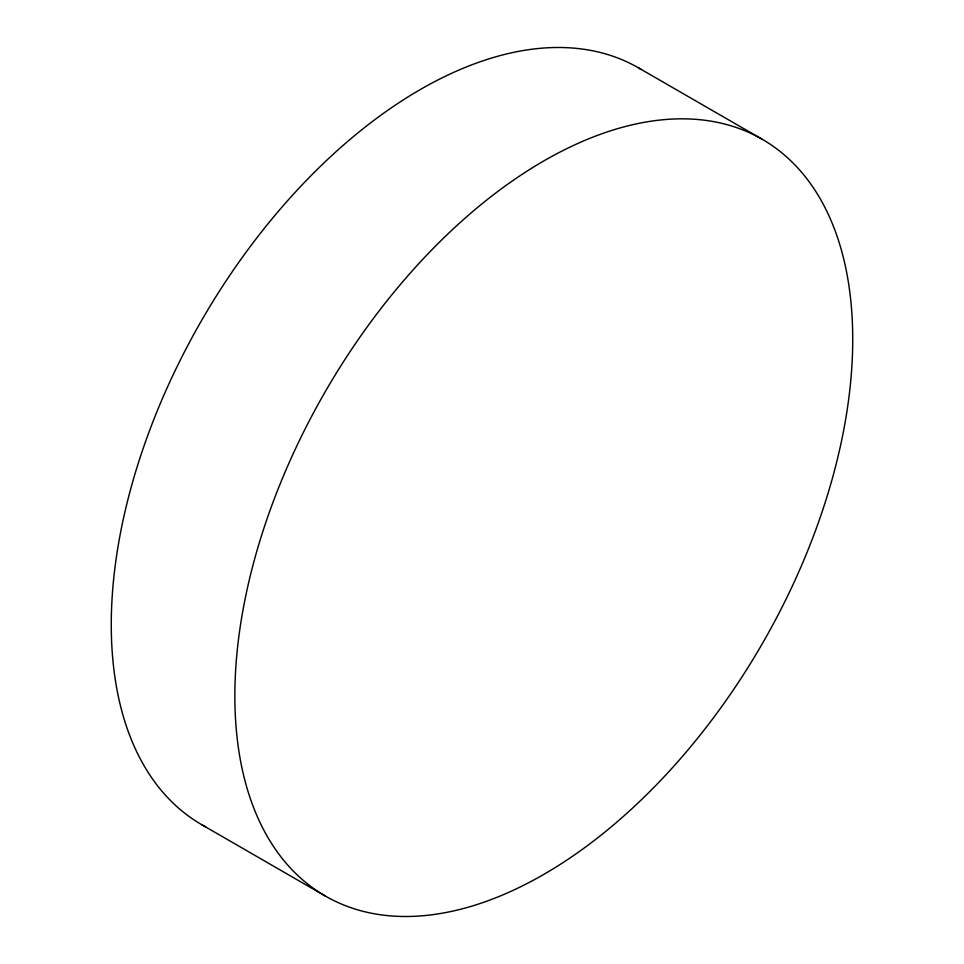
<?xml version="1.0" encoding="UTF-8"?>
<svg xmlns="http://www.w3.org/2000/svg" width="964" height="964" viewBox="0 0 964 964"><rect width="100%" height="100%" fill="white"/><g stroke="black" fill="none" stroke-linecap="round" stroke-linejoin="round"><path stroke-width="1.45" d="M638.662 67.95L762.247 139.298A436.909 252.255 -60 0 1 623.744 816.086A436.909 252.255 -60 0 1 245.374 597.632A436.909 252.255 -60 0 1 762.247 139.298M201.753 824.702L325.338 896.05M205.561 826.823A436.909 252.255 -60 0 1 201.127 321.289A436.909 252.255 -60 0 1 641.168 69.432"/></g></svg>
